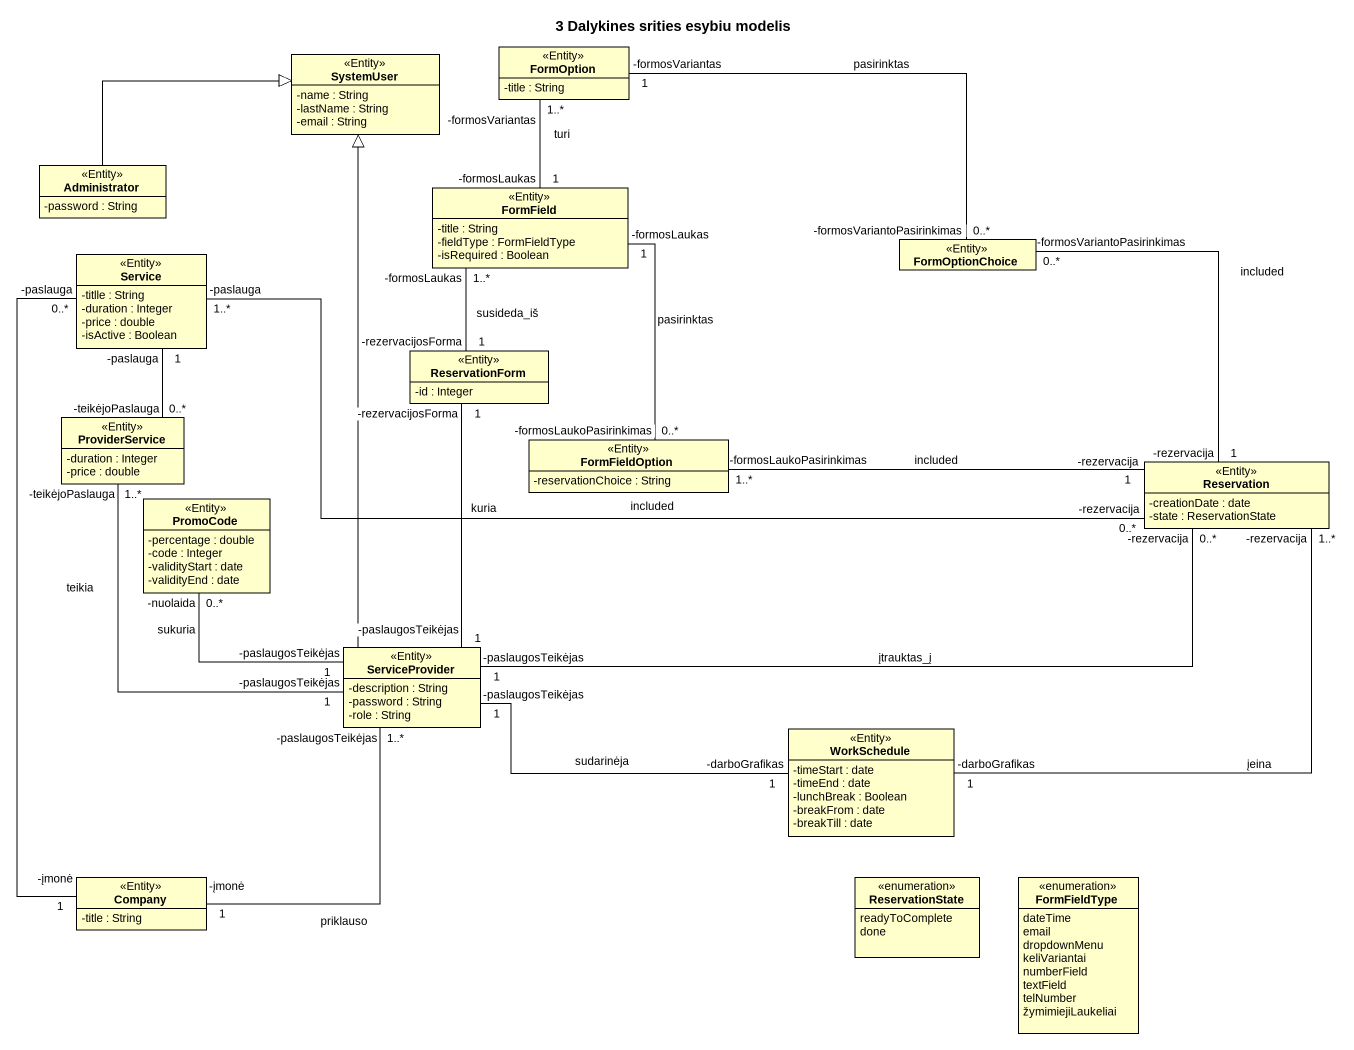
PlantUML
@startuml
title 3 Dalykines srities esybiu modelis
hide circle
hide empty members
skinparam classAttributeIconSize 0
class SystemUser <<Entity>> {
  -name : String
  -lastName : String
  -email : String
}
class FormOption <<Entity>> {
  -title : String
}
class Administrator <<Entity>> {
  -password : String
}
class FormField <<Entity>> {
  -title : String
  -fieldType : FormFieldType
  -isRequired : Boolean
}
class Service <<Entity>> {
  -titlle : String
  -duration : Integer
  -price : double
  -isActive : Boolean
}
class FormOptionChoice <<Entity>>
class ReservationForm <<Entity>> {
  -id : Integer
}
class ProviderService <<Entity>> {
  -duration : Integer
  -price : double
}
class FormFieldOption <<Entity>> {
  -reservationChoice : String
}
class Reservation <<Entity>> {
  -creationDate : date
  -state : ReservationState
}
class PromoCode <<Entity>> {
  -percentage : double
  -code : Integer
  -validityStart : date
  -validityEnd : date
}
class ServiceProvider <<Entity>> {
  -description : String
  -password : String
  -role : String
}
class WorkSchedule <<Entity>> {
  -timeStart : date
  -timeEnd : date
  -lunchBreak : Boolean
  -breakFrom : date
  -breakTill : date
}
class Company <<Entity>> {
  -title : String
}
enum ReservationState {
  readyToComplete
  done
}
enum FormFieldType {
  dateTime
  email
  dropdownMenu
  keliVariantai
  numberField
  textField
  telNumber
  žymimiejiLaukeliai
}
FormOption "-formosVariantas\n1" -right- "-formosVariantoPasirinkimas\n0..*" FormOptionChoice : pasirinktas
Administrator -right-|> SystemUser
FormField "-formosLaukas\n1" -up- "-formosVariantas\n1..*" FormOption : turi
FormField "-formosLaukas\n1" -- "-formosLaukoPasirinkimas\n0..*" FormFieldOption : pasirinktas
Service "-paslauga\n1" -- "-teikėjoPaslauga\n0..*" ProviderService
Service "-paslauga\n1..*" -right- "-rezervacija\n0..*" Reservation : included
Service "-paslauga\n0..*" -- "-įmonė\n1" Company : teikia
FormOptionChoice "-formosVariantoPasirinkimas\n0..*" -- "-rezervacija\n1" Reservation : included
ReservationForm "-rezervacijosForma\n1" -up- "-formosLaukas\n1..*" FormField : susideda_iš
ProviderService "-teikėjoPaslauga\n1..*" -- "-paslaugosTeikėjas\n1" ServiceProvider
FormFieldOption "-formosLaukoPasirinkimas\n1..*" -right- "-rezervacija\n1" Reservation : included
Reservation "-rezervacija\n1..*" -- "-darboGrafikas\n1" WorkSchedule : įeina
ServiceProvider -up-|> SystemUser
ServiceProvider "-paslaugosTeikėjas\n1" -up- "-rezervacijosForma\n1" ReservationForm : kuria
ServiceProvider "-paslaugosTeikėjas\n1" -right- "-rezervacija\n0..*" Reservation : įtrauktas_į
ServiceProvider "-paslaugosTeikėjas\n1" -up- "-nuolaida\n0..*" PromoCode : sukuria
ServiceProvider "-paslaugosTeikėjas\n1" -right- "-darboGrafikas\n1" WorkSchedule : sudarinėja
Company "-įmonė\n1" -up- "-paslaugosTeikėjas\n1..*" ServiceProvider : priklauso
@enduml
